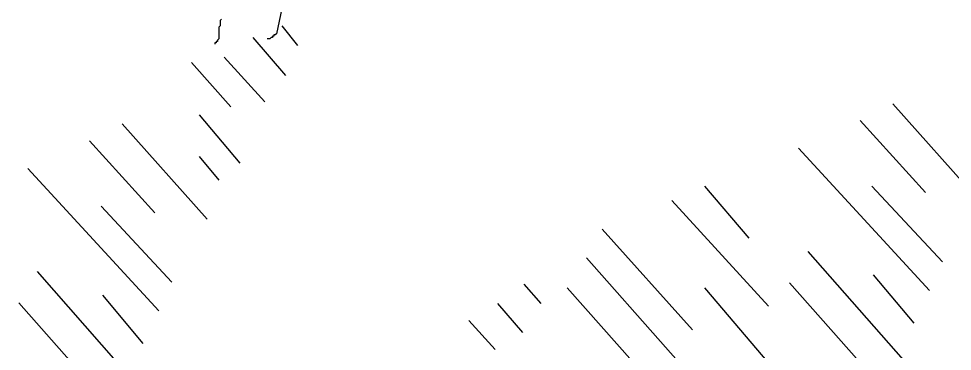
# Model space of a CAD drawing. Extents: x -13.6 to 7.2, y -12.8 to 13.
# Drawn here: x 2.698 to 4.928, y -5.645 to -4.849 of the extents above; entities that cross this region are included whole.
import ezdxf

# ---------------------------------------------------------------- set-up
doc = ezdxf.new("R2010")
doc.units = 0
doc.header["$MEASUREMENT"] = 0
for name, color, linetype in [('C-LAND-DecidShde1', 3, 'CONTINUOUS'), ('C-LAND-EgrnConfr1', 3, 'CONTINUOUS'), ('C-LAND-EgrnConfr1m', 3, 'CONTINUOUS'), ('C-LAND-PL-SHADE', 1, 'CONTINUOUS')]:
    doc.layers.add(name, color=color, linetype=linetype)

# ---------------------------------------------------------------- blocks, each defined once
blk = doc.blocks.new('DecidShde1')
at = {"layer": 'C-LAND-DecidShde1'}
for points in [[(-0.011, -0.345), (-0.0298, -0.3825), (-0.0298, -0.5044), (-0.0673, -0.6825), (-0.0704, -0.6856), (-0.0735, -0.6856), (-0.0735, -0.6887), (-0.0767, -0.6887), (-0.0767, -0.6919), (-0.0798, -0.6919), (-0.0829, -0.695), (-0.086, -0.695), (-0.0892, -0.695)], [(-0.1985, -0.6481), (-0.2017, -0.6512), (-0.2017, -0.6544), (-0.2017, -0.6575), (-0.2017, -0.6606), (-0.2017, -0.6637), (-0.2048, -0.6669), (-0.2048, -0.67), (-0.2048, -0.6731), (-0.2048, -0.6762), (-0.2048, -0.6794), (-0.2048, -0.6825), (-0.2048, -0.6856), (-0.2048, -0.6887), (-0.2048, -0.6919), (-0.2048, -0.695), (-0.2079, -0.6981), (-0.2079, -0.7012), (-0.211, -0.7012), (-0.211, -0.7044), (-0.2142, -0.7044), (-0.2142, -0.7075)]]:
    blk.add_lwpolyline(points, dxfattribs=at)
blk = doc.blocks.new('C-LAND-EgrnConfr1-Shde-m')
at = {"layer": 'C-LAND-PL-SHADE'}
for points in [[(1.6858, 1.6144), (1.7233, 1.5675)], [(1.6171, 1.5863), (1.6952, 1.4956)], [(1.5483, 1.5394), (1.6452, 1.4331)], [(1.4702, 1.5269), (1.564, 1.4206)], [(1.489, 1.4019), (1.5858, 1.2863)], [(1.3046, 1.38), (1.5077, 1.1519)], [(1.2265, 1.3394), (1.3827, 1.1675)], [(1.489, 1.3019), (1.5358, 1.2456)], [(1.0796, 1.2738), (1.3921, 0.9331)], [(1.2546, 1.1831), (1.4233, 1.0019)], [(1.1015, 1.0269), (1.3296, 0.7675)], [(1.2577, 0.9706), (1.3546, 0.855)], [(1.0577, 0.9519), (1.2983, 0.68)]]:
    blk.add_lwpolyline(points, dxfattribs=at)
blk = doc.blocks.new('EgrnConfr1Shde-m')
at = {"layer": 'C-LAND-EgrnConfr1m', "linetype": 'Continuous'}
blk.add_blockref('C-LAND-EgrnConfr1-Shde-m', (0, 0), dxfattribs=at)
blk = doc.blocks.new('C-LAND-EgrnConfrShde1')
at = {"layer": 'C-LAND-PL-SHADE'}
for points in [[(1.3046, 1.38), (1.5077, 1.1519)], [(1.2265, 1.3394), (1.3827, 1.1675)], [(1.0796, 1.2738), (1.3921, 0.9331)], [(0.8546, 1.1831), (0.9608, 1.0581)], [(1.2546, 1.1831), (1.4233, 1.0019)], [(0.7765, 1.1488), (1.0077, 0.8956)], [(0.6108, 1.08), (0.8265, 0.8394)], [(1.1015, 1.0269), (1.3296, 0.7675)], [(0.5733, 1.0113), (1.139, 0.3706)], [(1.2577, 0.9706), (1.3546, 0.855)], [(0.4233, 0.9488), (0.464, 0.9019)], [(0.5265, 0.9394), (0.8452, 0.58)], [(0.8546, 0.9394), (1.0358, 0.7269)], [(1.0577, 0.9519), (1.2983, 0.68)], [(0.3608, 0.9019), (0.4202, 0.8331)], [(0.2921, 0.8613), (0.3546, 0.7925)]]:
    blk.add_lwpolyline(points, dxfattribs=at)
blk = doc.blocks.new('EgrnConfr1')
at = {"layer": 'C-LAND-EgrnConfr1', "linetype": 'Continuous'}
blk.add_blockref('C-LAND-EgrnConfrShde1', (0, 0), dxfattribs=at)

msp = doc.modelspace()

# ---------------------------------------------------------------- block references
at = {"layer": 'C-LAND-DecidShde1'}
msp.add_blockref('DecidShde1', (3.3809, -4.2026), dxfattribs=at)

# ---------------------------------------------------------------- next in the draw order: block references
at = {"layer": 'C-LAND-EgrnConfr1m'}
msp.add_blockref('EgrnConfr1Shde-m', (1.6403, -6.4809), dxfattribs=at)

# ---------------------------------------------------------------- next in the draw order: block references
at = {"layer": 'C-LAND-EgrnConfr1'}
msp.add_blockref('EgrnConfr1', (3.4811, -6.4325), dxfattribs=at)

doc.saveas('drawing.dxf')
